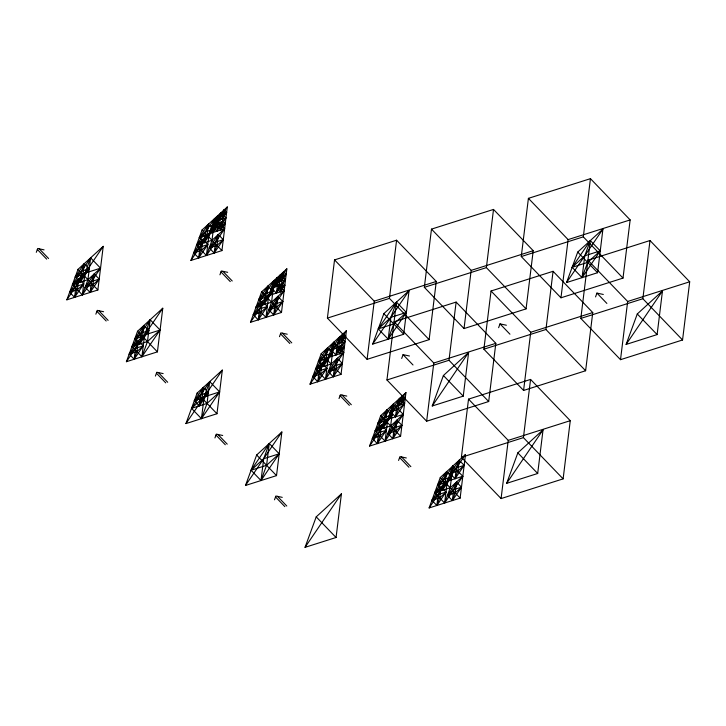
<?xml version="1.0" encoding="UTF-8"?>
<svg xmlns="http://www.w3.org/2000/svg" width="726" height="726" viewBox="0 0 726 726"><rect width="100%" height="100%" fill="white"/><g stroke="black" fill="none" stroke-linecap="round" stroke-linejoin="round"><path stroke-width="1.09" d="M97.865 289.983L103.228 246.341L78.018 269.355L66.846 299.829L97.865 289.983L78.018 269.355M157.415 351.865L162.778 308.214L137.568 331.238L126.397 361.711L157.415 351.865L137.568 331.238M221.947 250.597L227.302 206.955L202.091 229.97L190.929 260.443L221.947 250.597L202.091 229.97M216.965 413.738L222.319 370.097L197.118 393.111L185.947 423.585L216.965 413.738L197.118 393.111M281.488 312.47L286.852 268.829L261.641 291.843L250.47 322.317L281.488 312.47L261.641 291.843M276.515 475.621L281.87 431.97L256.659 454.993L245.497 485.467L276.515 475.621L256.659 454.993M327.399 318.097L334.541 259.899L396.587 240.206L436.281 281.461L429.139 339.65L367.102 359.343L327.399 318.097L389.435 298.395L429.139 339.65M341.038 374.353L346.402 330.702L321.191 353.725L310.02 384.199L341.038 374.353L321.191 353.725M336.065 537.494L341.42 493.852L316.209 516.867L305.038 547.34L336.065 537.494L316.209 516.867M367.102 359.343L374.244 301.154L334.541 259.899M389.435 298.395L396.587 240.206M426.643 421.225L433.794 363.027L394.091 321.781L456.128 302.08L495.831 343.334L488.689 401.523L426.643 421.225L386.949 379.97L396.46 302.125L406.378 312.443L388.192 339.187L378.264 328.869L396.46 302.125L390.869 317.362L388.192 339.187L393.773 323.95L406.378 312.443L390.869 317.362L378.264 328.869L393.773 323.95M403.701 334.259L409.065 290.618L383.854 313.632L372.683 344.106L403.701 334.259L383.854 313.632M400.589 436.226L405.952 392.584L380.742 415.599L369.57 446.073L400.589 436.226L380.742 415.599M424.338 287.324L431.48 229.126L493.517 209.433L533.22 250.688L526.069 308.877L464.032 328.569L424.338 287.324L486.375 267.622L526.069 308.877M488.689 401.523L448.986 360.277L456.128 302.08M464.032 328.569L471.174 270.381L431.48 229.126M463.252 396.142L468.606 352.491L443.404 375.514L432.233 405.988L463.252 396.142L443.404 375.514M461.382 457.316L468.524 399.128L530.57 379.426L570.264 420.681L563.122 478.87L501.085 498.571L461.382 457.316L523.419 437.624L563.122 478.87M486.375 267.622L493.517 209.433M460.139 498.1L465.493 454.458L440.292 477.481L429.12 507.955L460.139 498.1L440.292 477.481M483.879 349.197L491.03 291.008L553.067 271.306L592.761 312.561L585.619 370.75L523.582 390.452L483.879 349.197L545.925 329.504L585.619 370.75M521.268 256.55L528.41 198.352L590.456 178.66L630.15 219.914L623.008 278.103L560.971 297.796L521.268 256.55L583.305 236.848L623.008 278.103M501.085 498.571L508.227 440.373L468.524 399.128M523.582 390.452L530.724 332.254L491.03 291.008M523.419 437.624L530.57 379.426M545.925 329.504L553.067 271.306M537.685 473.488L543.048 429.837L517.838 452.861L506.666 483.334L537.685 473.488L517.838 452.861M560.971 297.796L568.113 239.607L528.41 198.352M583.305 236.848L590.456 178.66M580.818 318.424L587.96 260.235L649.997 240.533L689.7 281.788L682.558 339.977L620.512 359.679L580.818 318.424L642.855 298.731L682.558 339.977M597.571 272.713L602.934 229.071L577.724 252.085L566.552 282.559L597.571 272.713L577.724 252.085M620.512 359.679L627.663 301.481L587.96 260.235M642.855 298.731L649.997 240.533M657.121 334.586L662.475 290.945L637.274 313.968L626.102 344.442L657.121 334.586L637.274 313.968M36.3 252.312L37.698 248.501L44.059 249.853M95.85 314.186L97.248 310.374L103.6 311.726M155.4 376.068L156.798 372.256L163.15 373.6M219.924 274.8L221.321 270.989L227.683 272.332M214.941 437.941L216.339 434.13L222.701 435.482M279.474 336.673L280.871 332.862L287.233 334.214M274.492 499.815L275.889 496.012L282.251 497.355M339.024 398.547L340.421 394.744L346.774 396.087M401.687 358.462L403.075 354.651L409.437 356.003M398.574 460.429L399.972 456.618L406.324 457.97M498.617 327.689L500.014 323.878L506.376 325.23M595.556 296.916L596.953 293.104L603.306 294.457M66.846 299.829L103.228 246.341M190.929 260.443L227.302 206.955M126.397 361.711L162.778 308.214M250.47 322.317L286.852 268.829M185.947 423.585L222.319 370.097M310.02 384.199L346.402 330.702M245.497 485.467L281.87 431.97M372.683 344.106L409.065 290.618M369.57 446.073L405.952 392.584M305.038 547.34L341.42 493.852M432.233 405.988L468.606 352.491M566.552 282.559L602.934 229.071M429.12 507.955L465.493 454.458M506.666 483.334L543.048 429.837M626.102 344.442L662.475 290.945M374.244 301.154L436.281 281.461M471.174 270.381L533.22 250.688M568.113 239.607L630.15 219.914M433.794 363.027L495.831 343.334M530.724 332.254L592.761 312.561M627.663 301.481L689.7 281.788M386.949 379.97L448.986 360.277M508.227 440.373L570.264 420.681M596.953 293.104L606.872 303.423M500.014 323.878L509.942 334.196M403.075 354.651L413.003 364.969M222.909 271.324L232.22 280.989M282.459 333.198L291.761 342.872M342.01 395.08L351.311 404.745M401.56 456.953L410.862 466.627M220.976 271.941L230.278 281.606M280.517 333.815L289.828 343.489M340.067 395.697L349.378 405.362M399.618 457.571L408.92 467.235M39.286 248.836L48.588 258.51M98.836 310.719L108.138 320.384M158.386 372.592L167.688 382.257M217.927 434.466L227.238 444.14M277.477 496.348L286.788 506.013M37.344 249.454L46.655 259.118M96.894 311.327L106.196 321.001M156.444 373.209L165.746 382.874M215.994 435.083L225.296 444.757M275.544 496.965L284.846 506.63M75.94 286.461L74.606 297.37L69.642 292.215L78.735 278.838L83.699 284.002L74.606 297.37L77.392 289.756L78.735 278.838L75.94 286.461L69.642 292.215L77.392 289.756L83.699 284.002L75.94 286.461M81.53 271.225L80.187 282.133L75.223 276.978L84.316 263.602L89.28 268.765L80.187 282.133L82.982 274.519L84.316 263.602L81.53 271.225L75.223 276.978L82.982 274.519L89.28 268.765L81.53 271.225M85.033 273.085L82.356 294.91L72.437 284.592L90.623 257.848L100.551 268.166L82.356 294.91L87.946 279.673L90.623 257.848L85.033 273.085L72.437 284.592L87.946 279.673L100.551 268.166L85.033 273.085M91.449 281.534L90.115 292.451L85.151 287.287L94.244 273.92L99.208 279.074L90.115 292.451L92.901 284.828L94.244 273.92L91.449 281.534L85.151 287.287L92.901 284.828L99.208 279.074L91.449 281.534M135.49 348.335L134.156 359.252L129.192 354.088L138.285 340.721L143.249 345.875L134.156 359.252L136.942 351.629L138.285 340.721L135.49 348.335L129.192 354.088L136.942 351.629L143.249 345.875L135.49 348.335M141.08 333.098L139.737 344.015L134.773 338.851L143.866 325.484L148.83 330.639L139.737 344.015L142.532 336.392L143.866 325.484L141.08 333.098L134.773 338.851L142.532 336.392L148.83 330.639L141.08 333.098M144.583 334.967L141.906 356.784L131.978 346.474L150.173 319.73L160.092 330.04L141.906 356.784L147.487 341.547L150.173 319.73L144.583 334.967L131.978 346.474L147.487 341.547L160.092 330.04L144.583 334.967M200.022 247.067L198.679 257.984L193.715 252.82L202.808 239.453L207.772 244.608L198.679 257.984L201.474 250.361L202.808 239.453L200.022 247.067L193.715 252.82L201.474 250.361L207.772 244.608L200.022 247.067M205.603 231.83L204.26 242.747L199.305 237.584L208.398 224.216L213.362 229.371L204.26 242.747L207.055 235.124L208.398 224.216L205.603 231.83L199.305 237.584L207.055 235.124L213.362 229.371L205.603 231.83M209.115 233.699L206.438 255.516L196.51 245.206L214.696 218.462L224.624 228.772L206.438 255.516L212.019 240.279L214.696 218.462L209.115 233.699L196.51 245.206L212.019 240.279L224.624 228.772L209.115 233.699M213.662 227.011L212.99 232.465L210.513 229.888L215.059 223.2L217.537 225.777L212.99 232.465L214.388 228.654L215.059 223.2L213.662 227.011L210.513 229.888L214.388 228.654L217.537 225.777L213.662 227.011M216.457 219.388L215.785 224.851L213.299 222.265L217.845 215.586L220.332 218.163L215.785 224.851L217.183 221.04L217.845 215.586L216.457 219.388L213.299 222.265L217.183 221.04L220.332 218.163L216.457 219.388M215.531 242.148L214.188 253.056L209.224 247.902L218.317 234.525L223.281 239.68L214.188 253.056L216.983 245.442L218.317 234.525L215.531 242.148L209.224 247.902L216.983 245.442L223.281 239.68L215.531 242.148M218.208 220.323L216.865 231.231L211.91 226.076L221.003 212.709L225.968 217.864L216.865 231.231L219.66 223.617L221.003 212.709L218.208 220.323L211.91 226.076L219.66 223.617L225.968 217.864L218.208 220.323M221.412 224.552L220.749 230.006L218.263 227.429L222.809 220.74L225.296 223.318L220.749 230.006L222.138 226.194L222.809 220.74L221.412 224.552L218.263 227.429L222.138 226.194L225.296 223.318L221.412 224.552M222.755 213.635L222.083 219.089L219.606 216.511L224.153 209.832L226.63 212.409L222.083 219.089L223.481 215.286L224.153 209.832L222.755 213.635L219.606 216.511L223.481 215.286L226.63 212.409L222.755 213.635M200.621 394.98L199.287 405.888L194.323 400.734L203.416 387.357L208.38 392.512L199.287 405.888L202.073 398.265L203.416 387.357L200.621 394.98L194.323 400.734L202.073 398.265L208.38 392.512L200.621 394.98M204.133 396.841L201.456 418.666L191.528 408.348L209.723 381.604L219.642 391.913L201.456 418.666L207.037 403.429L209.723 381.604L204.133 396.841L191.528 408.348L207.037 403.429L219.642 391.913L204.133 396.841M259.572 308.949L258.229 319.857L253.265 314.703L262.358 301.326L267.322 306.481L258.229 319.857L261.024 312.244L262.358 301.326L259.572 308.949L253.265 314.703L261.024 312.244L267.322 306.481L259.572 308.949M265.153 293.712L263.81 304.621L258.846 299.466L267.948 286.089L272.903 291.244L263.81 304.621L266.605 297.007L267.948 286.089L265.153 293.712L258.846 299.466L266.605 297.007L272.903 291.244L265.153 293.712M268.665 295.573L265.979 317.398L256.06 307.08L274.246 280.336L284.175 290.654L265.979 317.398L271.569 302.161L274.246 280.336L268.665 295.573L256.06 307.08L271.569 302.161L284.175 290.654L268.665 295.573M275.998 281.271L275.335 286.725L272.849 284.147L277.396 277.459L279.882 280.036L275.335 286.725L276.724 282.913L277.396 277.459L275.998 281.271L272.849 284.147L276.724 282.913L279.882 280.036L275.998 281.271M275.081 304.022L273.738 314.93L268.774 309.775L277.867 296.408L282.831 301.562L273.738 314.93L276.533 307.316L277.867 296.408L275.081 304.022L268.774 309.775L276.533 307.316L282.831 301.562L275.081 304.022M277.759 282.205L276.415 293.113L271.451 287.959L280.554 274.582L285.509 279.737L276.415 293.113L279.211 285.49L280.554 274.582L277.759 282.205L271.451 287.959L279.211 285.49L285.509 279.737L277.759 282.205M280.962 286.425L280.29 291.879L277.813 289.302L282.36 282.614L284.846 285.191L280.29 291.879L281.688 288.068L282.36 282.614L280.962 286.425L277.813 289.302L281.688 288.068L284.846 285.191L280.962 286.425M282.305 275.517L281.634 280.971L279.156 278.394L283.703 271.705L286.18 274.283L281.634 280.971L283.031 277.16L283.703 271.705L282.305 275.517L279.156 278.394L283.031 277.16L286.18 274.283L282.305 275.517M263.683 458.714L261.006 480.539L251.078 470.23L269.264 443.477L279.192 453.795L261.006 480.539L266.587 465.302L269.264 443.477L263.683 458.714L251.078 470.23L266.587 465.302L279.192 453.795L263.683 458.714M319.113 370.823L317.779 381.731L312.815 376.576L321.908 363.209L326.872 368.363L317.779 381.731L320.565 374.117L321.908 363.209L319.113 370.823L312.815 376.576L320.565 374.117L326.872 368.363L319.113 370.823M324.704 355.586L323.36 366.494L318.396 361.339L327.49 347.972L332.454 353.126L323.36 366.494L326.155 358.88L327.49 347.972L324.704 355.586L318.396 361.339L326.155 358.88L332.454 353.126L324.704 355.586M328.206 357.455L325.529 379.271L315.61 368.962L333.797 342.218L343.725 352.527L325.529 379.271L331.12 364.035L333.797 342.218L328.206 357.455L315.61 368.962L331.12 364.035L343.725 352.527L328.206 357.455M334.622 365.904L333.288 376.812L328.324 371.658L337.418 358.281L342.382 363.436L333.288 376.812L336.074 369.189L337.418 358.281L334.622 365.904L328.324 371.658L336.074 369.189L342.382 363.436L334.622 365.904M337.309 344.079L335.966 354.987L331.002 349.832L340.095 336.456L345.059 341.619L335.966 354.987L338.761 347.373L340.095 336.456L337.309 344.079L331.002 349.832L338.761 347.373L345.059 341.619L337.309 344.079M340.512 348.298L339.841 353.762L337.363 351.175L341.91 344.496L344.387 347.073L339.841 353.762L341.238 349.95L341.91 344.496L340.512 348.298L337.363 351.175L341.238 349.95L344.387 347.073L340.512 348.298M341.855 337.39L341.184 342.844L338.697 340.267L343.253 333.579L345.73 336.156L341.184 342.844L342.581 339.042L343.253 333.579L341.855 337.39L338.697 340.267L342.581 339.042L345.73 336.156L341.855 337.39M378.663 432.705L377.329 443.613L372.365 438.459L381.459 425.082L386.423 430.237L377.329 443.613L380.115 435.99L381.459 425.082L378.663 432.705L372.365 438.459L380.115 435.99L386.423 430.237L378.663 432.705M384.254 417.468L382.911 428.376L377.947 423.222L387.04 409.845L392.004 415L382.911 428.376L385.706 420.753L387.04 409.845L384.254 417.468L377.947 423.222L385.706 420.753L392.004 415L384.254 417.468M387.757 419.329L385.079 441.154L375.151 430.836L393.347 404.092L403.266 414.401L385.079 441.154L390.661 425.917L393.347 404.092L387.757 419.329L375.151 430.836L390.661 425.917L403.266 414.401L387.757 419.329M394.173 427.777L392.839 438.685L387.875 433.531L396.968 420.154L401.932 425.318L392.839 438.685L395.625 431.072L396.968 420.154L394.173 427.777L387.875 433.531L395.625 431.072L401.932 425.318L394.173 427.777M396.85 405.952L395.516 416.869L390.552 411.706L399.645 398.338L404.609 403.493L395.516 416.869L398.311 409.246L399.645 398.338L396.85 405.952L390.552 411.706L398.311 409.246L404.609 403.493L396.85 405.952M401.405 399.273L400.734 404.727L398.247 402.15L402.794 395.461L405.28 398.039L400.734 404.727L402.131 400.915L402.794 395.461L401.405 399.273L398.247 402.15L402.131 400.915L405.28 398.039L401.405 399.273M438.214 494.578L436.87 505.487L431.916 500.332L441.009 486.955L445.973 492.119L436.87 505.487L439.666 497.873L441.009 486.955L438.214 494.578L431.916 500.332L439.666 497.873L445.973 492.119L438.214 494.578M443.795 479.342L442.461 490.25L437.497 485.095L446.59 471.718L451.554 476.882L442.461 490.25L445.247 482.636L446.59 471.718L443.795 479.342L437.497 485.095L445.247 482.636L451.554 476.882L443.795 479.342M447.307 481.202L444.63 503.027L434.702 492.718L452.897 465.965L462.816 476.283L444.63 503.027L450.211 487.79L452.897 465.965L447.307 481.202L434.702 492.718L450.211 487.79L462.816 476.283L447.307 481.202M453.723 489.651L452.38 500.568L447.425 495.404L456.518 482.037L461.482 487.191L452.38 500.568L455.175 492.945L456.518 482.037L453.723 489.651L447.425 495.404L455.175 492.945L461.482 487.191L453.723 489.651M456.4 467.834L455.066 478.743L450.102 473.588L459.195 460.211L464.159 465.366L455.066 478.743L457.852 471.129L459.195 460.211L456.4 467.834L450.102 473.588L457.852 471.129L464.159 465.366L456.4 467.834M584.739 255.815L582.061 277.641L572.133 267.322L590.329 240.578L600.248 250.887L582.061 277.641L587.652 262.404L590.329 240.578L584.739 255.815L572.133 267.322L587.652 262.404L600.248 250.887L584.739 255.815"/></g></svg>
